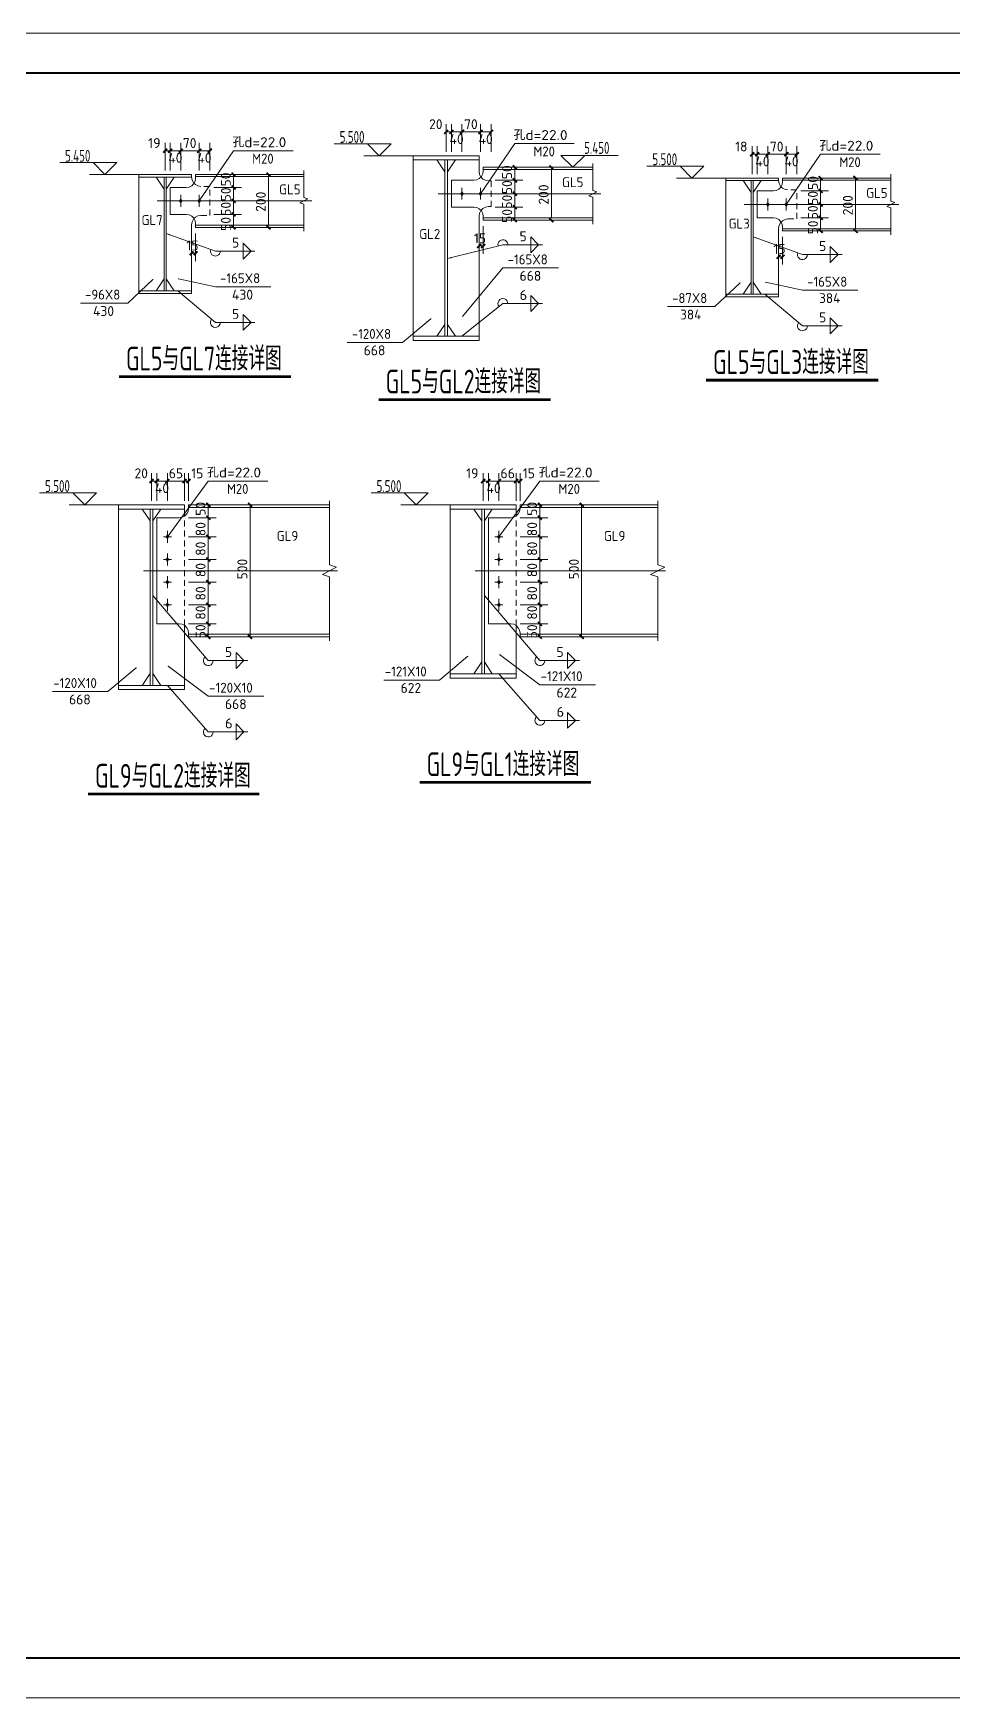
# Model space of a CAD drawing. Header units: millimetres. Extents: x 19781 to 898973, y -947928 to -267362.
# Drawn here: x 487798 to 510997, y -430549 to -388528 of the extents above; entities that cross this region are included whole.
import ezdxf
from ezdxf.enums import TextEntityAlignment as Align

# ---------------------------------------------------------------- set-up
doc = ezdxf.new("R2010")
doc.units = ezdxf.units.MM
doc.header["$LTSCALE"] = 100
doc.linetypes.add('2', pattern=[5, 1.5, -1, 1.5, -1])
doc.linetypes.add('3', pattern=[500, 300, -200])
for name, color, linetype, lineweight in [('10', 7, 'Continuous', 18), ('101', 253, 'Continuous', 18), ('BORDER', 7, 'Continuous', 18), ('PUB_DIM', 3, 'Continuous', 18), ('PUB_TEXT', 7, 'Continuous', 18), ('图名下划线', 7, 'Continuous', 18), ('尺寸标注', 253, 'Continuous', 18), ('梁构件', 1, 'Continuous', 18), ('楼板负筋文字', 7, 'Continuous', 18), ('焊缝标注', 253, 'Continuous', 18), ('螺栓孔标注', 253, 'Continuous', 18), ('钢板标注', 253, 'Continuous', 18)]:
    doc.layers.add(name, color=color, linetype=linetype, lineweight=lineweight)
doc.styles.get("Standard").update_dxf_attribs({"font": 'tssdeng.shx', "bigfont": 'hztxt.shx'})
doc.styles.add('TSSD_REIN', font='tssdeng.shx', dxfattribs={"width": 0.7, "bigfont": 'hztxt.shx'})

msp = doc.modelspace()

# ---------------------------------------------------------------- hatches: boundary and pattern name
at = {"layer": '10'}
for points in [[(491518.33, -392695.33), (491468.33, -392760.34), (491518.33, -392825.33), (491568.33, -392760.34)], [(491985, -392695.33), (491935, -392760.34), (491985, -392825.33), (492035, -392760.34)], [(498615, -392513), (498565, -392578), (498615, -392643), (498665, -392578)], [(499081.67, -392513), (499031.67, -392578), (499081.67, -392643), (499131.67, -392578)], [(506331.33, -392783.33), (506281.33, -392848.34), (506331.33, -392913.33), (506381.33, -392848.34)], [(506798, -392783.33), (506748, -392848.34), (506798, -392913.33), (506848, -392848.34)], [(491181, -401175.34), (491131, -401240.34), (491181, -401305.33), (491231, -401240.34)], [(499547, -401175.34), (499497, -401240.34), (499547, -401305.33), (499597, -401240.34)], [(491181, -401747.34), (491131, -401812.34), (491181, -401877.33), (491231, -401812.34)], [(499547, -401747.34), (499497, -401812.34), (499547, -401877.33), (499597, -401812.34)], [(491181, -402449.34), (491131, -402384.34), (491181, -402319.34), (491231, -402384.34)], [(499547, -402449.34), (499497, -402384.34), (499547, -402319.34), (499597, -402384.34)], [(491181, -403021.34), (491131, -402956.34), (491181, -402891.34), (491231, -402956.34)], [(499547, -403021.34), (499497, -402956.34), (499547, -402891.34), (499597, -402956.34)]]:
    msp.add_hatch(color=256, dxfattribs=at).paths.add_polyline_path(points, flags=0)
at = {"layer": '焊缝标注'}
for points in [[(491151.67, -393580.33), (491240.67, -393628.34), (491250.83, -393600.11)], [(505964.67, -393668.33), (506053.67, -393716.34), (506063.83, -393688.11)], [(498248.33, -394214.33), (498349.01, -394204.86), (498341.8, -394175.74)], [(491445, -395027), (491511.7, -395103.01), (491531.06, -395080.09)], [(506258, -395115), (506324.7, -395191.01), (506344.06, -395168.09)], [(498615, -396178.33), (498702.46, -396127.57), (498683.72, -396104.15)], [(490814.33, -402725), (490867.85, -402810.8), (490890.67, -402791.32)], [(499180.33, -402725), (499233.85, -402810.8), (499256.67, -402791.32)], [(491181, -404991.67), (491235.83, -405076.63), (491258.35, -405056.8)], [(499547, -404700.67), (499601.83, -404785.63), (499624.35, -404765.8)]]:
    msp.add_hatch(color=256, dxfattribs=at).paths.add_polyline_path(points, flags=0)

# ---------------------------------------------------------------- linework, layer by layer
at = {"layer": '10'}
for p, q in [((498615, -392428), (498615, -392728)), ((499081.67, -392428), (499081.67, -392728)), ((491618.33, -392760.34), (491418.33, -392760.34)), ((491518.33, -392610.34), (491518.33, -392910.34)), ((492085, -392760.34), (491885, -392760.34)), ((491985, -392610.34), (491985, -392910.34)), ((498715, -392578), (498515, -392578)), ((499181.67, -392578), (498981.67, -392578)), ((506431.33, -392848.34), (506231.33, -392848.34)), ((506331.33, -392698.34), (506331.33, -392998.34)), ((506898, -392848.34), (506698, -392848.34)), ((506798, -392698.34), (506798, -392998.34)), ((491281, -401240.34), (491081, -401240.34)), ((491181, -401090.34), (491181, -401390.34)), ((499647, -401240.34), (499447, -401240.34)), ((499547, -401090.34), (499547, -401390.34)), ((491181, -401662.34), (491181, -401962.34)), ((499547, -401662.34), (499547, -401962.34)), ((491281, -401812.34), (491081, -401812.34)), ((499647, -401812.34), (499447, -401812.34)), ((491281, -402384.34), (491081, -402384.34)), ((491181, -402534.34), (491181, -402234.34)), ((499647, -402384.34), (499447, -402384.34)), ((499547, -402534.34), (499547, -402234.34)), ((491281, -402956.34), (491081, -402956.34)), ((491181, -403106.34), (491181, -402806.34)), ((499647, -402956.34), (499447, -402956.34)), ((499547, -403106.34), (499547, -402806.34))]:
    msp.add_line(p, q, dxfattribs=at)
at = {"layer": '101'}
for p, q in [((494622.67, -392677), (494622.67, -391993.67)), ((501918.33, -392494.67), (501918.33, -391811.33)), ((509435.67, -392765), (509435.67, -392081.67)), ((494522.67, -392810.34), (494722.67, -392710.34)), ((494622.67, -392843.67), (494522.67, -392810.34)), ((494722.67, -392710.34), (494622.67, -392677)), ((494622.67, -393527), (494622.67, -392843.67)), ((501818.33, -392628), (502018.33, -392528)), ((501918.33, -392661.33), (501818.33, -392628)), ((502018.33, -392528), (501918.33, -392494.67)), ((501918.33, -393344.67), (501918.33, -392661.33)), ((509335.67, -392898.34), (509535.67, -392798.34)), ((509535.67, -392798.34), (509435.67, -392765)), ((509435.67, -392931.67), (509335.67, -392898.34)), ((509435.67, -393615), (509435.67, -392931.67)), ((495271.33, -401948.34), (495271.33, -400331.67)), ((503553.33, -401948.34), (503553.33, -400331.67)), ((495091.33, -402188.33), (495451.33, -402008.34)), ((495451.33, -402008.34), (495271.33, -401948.34)), ((503373.33, -402188.33), (503733.33, -402008.34)), ((503733.33, -402008.34), (503553.33, -401948.34)), ((495271.33, -402248.34), (495091.33, -402188.33)), ((495271.33, -403865), (495271.33, -402248.34)), ((503553.33, -402248.34), (503373.33, -402188.33)), ((503553.33, -403865), (503553.33, -402248.34))]:
    msp.add_line(p, q, dxfattribs=at)
at = {"layer": 'BORDER'}
msp.add_lwpolyline([(431826, -430549), (431826, -388528), (520970.55, -388528), (520970.55, -430549)], close=True, dxfattribs=at)
msp.add_lwpolyline([(434327.25, -429548.5, 50.03, 50.03, 0), (434327.25, -389528.5, 50.03, 50.03, 0), (519970.05, -389528.5, 50.03, 50.03, 0), (519970.05, -429548.5, 50.03, 50.03, 0)], format="xyseb", close=True, dxfattribs=at)
at = {"layer": 'PUB_DIM', "color": 3, "linetype": 'Continuous'}
for p, q in [((496828.71, -391318.09), (495388.67, -391318.09)), ((496228.23, -391318.09), (496528.47, -391618.33)), ((496528.47, -391618.33), (496828.71, -391318.09)), ((501112.76, -391611.09), (502552.8, -391611.09)), ((501413, -391911.33), (501112.76, -391611.09)), ((501713.24, -391611.09), (501413, -391911.33)), ((489905.37, -391793.43), (488465.34, -391793.43)), ((489304.89, -391793.43), (489605.13, -392093.67)), ((489605.13, -392093.67), (489905.37, -391793.43)), ((504718.37, -391881.43), (503278.34, -391881.43)), ((504117.89, -391881.43), (504418.13, -392181.67)), ((504418.13, -392181.67), (504718.37, -391881.43)), ((489394.71, -400131.43), (487954.67, -400131.43)), ((488794.23, -400131.43), (489094.47, -400431.67)), ((489094.47, -400431.67), (489394.71, -400131.43)), ((497760.71, -400131.43), (496320.67, -400131.43)), ((497160.23, -400131.43), (497460.47, -400431.67)), ((497460.47, -400431.67), (497760.71, -400131.43))]:
    msp.add_line(p, q, dxfattribs=at)
at = {"layer": 'PUB_TEXT', "color": 3, "linetype": 'Continuous'}
for p, q in [((496137.52, -391618.33), (497381.67, -391618.33)), ((489214.19, -392093.67), (490458.33, -392093.67)), ((504027.19, -392181.67), (505271.33, -392181.67)), ((488703.52, -400431.67), (489947.67, -400431.67)), ((497069.52, -400431.67), (498313.67, -400431.67))]:
    msp.add_line(p, q, dxfattribs=at)
at = {"layer": '图名下划线'}
for points in [[(489962.51, -397198.63, 70.12, 70.12, 0), (494304, -397198.63, 70.12, 70.12, 0)], [(504775.51, -397286.63, 70.12, 70.12, 0), (509117, -397286.63, 70.12, 70.12, 0)], [(496514.51, -397777.63, 70.12, 70.12, 0), (500856, -397777.63, 70.12, 70.12, 0)], [(497546.51, -407439.63, 70.12, 70.12, 0), (501867, -407439.63, 70.12, 70.12, 0)], [(489180.51, -407730.63, 70.12, 70.12, 0), (493501, -407730.63, 70.12, 70.12, 0)]]:
    msp.add_lwpolyline(points, format="xyseb", dxfattribs=at)
at = {"layer": '尺寸标注'}
for p, q in [((498215, -391518.33), (498215, -390818.33)), ((498215, -391018.33), (498348.33, -391018.33)), ((498348.33, -391518.33), (498348.33, -390818.33)), ((498348.33, -391518.33), (498348.33, -390818.33)), ((498348.33, -391018.33), (498615, -391018.33)), ((498615, -391518.33), (498615, -390818.33)), ((498615, -391518.33), (498615, -390818.33)), ((498615, -391018.33), (499081.67, -391018.33)), ((499081.67, -391518.33), (499081.67, -390818.33)), ((499081.67, -391518.33), (499081.67, -390818.33)), ((499081.67, -391018.33), (499348.33, -391018.33)), ((499348.33, -391518.33), (499348.33, -390818.33)), ((491125, -391993.67), (491125, -391293.67)), ((491125, -391493.67), (491251.67, -391493.67)), ((491251.67, -391993.67), (491251.67, -391293.67)), ((491251.67, -391993.67), (491251.67, -391293.67)), ((491251.67, -391493.67), (491518.33, -391493.67)), ((491518.33, -391993.67), (491518.33, -391293.67)), ((491518.33, -391993.67), (491518.33, -391293.67)), ((491518.33, -391493.67), (491985, -391493.67)), ((491985, -391993.67), (491985, -391293.67)), ((491985, -391993.67), (491985, -391293.67)), ((491985, -391493.67), (492251.67, -391493.67)), ((492251.67, -391993.67), (492251.67, -391293.67)), ((505938, -392081.67), (505938, -391381.67)), ((505938, -391581.67), (506064.67, -391581.67)), ((506064.67, -392081.67), (506064.67, -391381.67)), ((506064.67, -392081.67), (506064.67, -391381.67)), ((506064.67, -391581.67), (506331.33, -391581.67)), ((506331.33, -392081.67), (506331.33, -391381.67)), ((506331.33, -392081.67), (506331.33, -391381.67)), ((506331.33, -391581.67), (506798, -391581.67)), ((506798, -392081.67), (506798, -391381.67)), ((506798, -392081.67), (506798, -391381.67)), ((506798, -391581.67), (507064.67, -391581.67)), ((507064.67, -392081.67), (507064.67, -391381.67)), ((499448.33, -391911.33), (500148.33, -391911.33)), ((499948.33, -392238), (499948.33, -391911.33)), ((500370, -391911.33), (501070, -391911.33)), ((500870, -393191.33), (500870, -391911.33)), ((492351.67, -392093.67), (493051.67, -392093.67)), ((492351.67, -392420.33), (493051.67, -392420.33)), ((492351.67, -392420.33), (493051.67, -392420.33)), ((492851.67, -392420.33), (492851.67, -392093.67)), ((492851.67, -392760.34), (492851.67, -392420.33)), ((493233, -392093.67), (493933, -392093.67)), ((493733, -393373.67), (493733, -392093.67)), ((499448.33, -392238), (500148.33, -392238)), ((499448.33, -392238), (500148.33, -392238)), ((499948.33, -392578), (499948.33, -392238)), ((507164.67, -392181.67), (507864.67, -392181.67)), ((507664.67, -392508.33), (507664.67, -392181.67)), ((508046, -392181.67), (508746, -392181.67)), ((508546, -393461.67), (508546, -392181.67)), ((492351.67, -392760.34), (493051.67, -392760.34)), ((492351.67, -392760.34), (493051.67, -392760.34)), ((492851.67, -393427), (492851.67, -392760.34)), ((499448.33, -392578), (500148.33, -392578)), ((499448.33, -392578), (500148.33, -392578)), ((499948.33, -393244.67), (499948.33, -392578)), ((507164.67, -392508.33), (507864.67, -392508.33)), ((507164.67, -392508.33), (507864.67, -392508.33)), ((507164.67, -392848.34), (507864.67, -392848.34)), ((507164.67, -392848.34), (507864.67, -392848.34)), ((507664.67, -392848.34), (507664.67, -392508.33)), ((507664.67, -393515), (507664.67, -392848.34)), ((492351.67, -393100.33), (493051.67, -393100.33)), ((499448.33, -392918), (500148.33, -392918)), ((499448.33, -393244.67), (500148.33, -393244.67)), ((500370, -393244.67), (501070, -393244.67)), ((507164.67, -393188.33), (507864.67, -393188.33)), ((491791.67, -393580.33), (491791.67, -394280.33)), ((491891.67, -393580.33), (491891.67, -394280.33)), ((492351.67, -393427), (493051.67, -393427)), ((493233, -393427), (493933, -393427)), ((499048.33, -393398), (499048.33, -394098)), ((499148.33, -393398), (499148.33, -394098)), ((506604.67, -393668.33), (506604.67, -394368.33)), ((506704.67, -393668.33), (506704.67, -394368.33)), ((507164.67, -393515), (507864.67, -393515)), ((508046, -393515), (508746, -393515)), ((491791.67, -394080.33), (491891.67, -394080.33)), ((499048.33, -393898), (499148.33, -393898)), ((506604.67, -394168.33), (506704.67, -394168.33)), ((490781, -400331.67), (490781, -399631.67)), ((490781, -399831.67), (490914.33, -399831.67)), ((490914.33, -400331.67), (490914.33, -399631.67)), ((490914.33, -400331.67), (490914.33, -399631.67)), ((490914.33, -399831.67), (491181, -399831.67)), ((491181, -400331.67), (491181, -399631.67)), ((491181, -400331.67), (491181, -399631.67)), ((491181, -399831.67), (491614.33, -399831.67)), ((491614.33, -400331.67), (491614.33, -399631.67)), ((491614.33, -400331.67), (491614.33, -399631.67)), ((491614.33, -399831.67), (491714.33, -399831.67)), ((491714.33, -400331.67), (491714.33, -399631.67)), ((499147, -400331.67), (499147, -399631.67)), ((499147, -399831.67), (499280.33, -399831.67)), ((499280.33, -400331.67), (499280.33, -399631.67)), ((499280.33, -400331.67), (499280.33, -399631.67)), ((499280.33, -399831.67), (499547, -399831.67)), ((499547, -400331.67), (499547, -399631.67)), ((499547, -400331.67), (499547, -399631.67)), ((499547, -399831.67), (499980.33, -399831.67)), ((499980.33, -400331.67), (499980.33, -399631.67)), ((499980.33, -400331.67), (499980.33, -399631.67)), ((499980.33, -399831.67), (500080.33, -399831.67)), ((500080.33, -400331.67), (500080.33, -399631.67)), ((491714.33, -400431.67), (492414.33, -400431.67)), ((492214.33, -400758.34), (492214.33, -400431.67)), ((492767.33, -400431.67), (493467.33, -400431.67)), ((493267.33, -403765), (493267.33, -400431.67)), ((500080.33, -400431.67), (500780.33, -400431.67)), ((500580.33, -400758.34), (500580.33, -400431.67)), ((501133.33, -400431.67), (501833.33, -400431.67)), ((501633.33, -403765), (501633.33, -400431.67)), ((491714.33, -400758.34), (492414.33, -400758.34)), ((491714.33, -400758.34), (492414.33, -400758.34)), ((492214.33, -401331.67), (492214.33, -400758.34)), ((500080.33, -400758.34), (500780.33, -400758.34)), ((500080.33, -400758.34), (500780.33, -400758.34)), ((500580.33, -401331.67), (500580.33, -400758.34)), ((491714.33, -401240.34), (492414.33, -401240.34)), ((491714.33, -401240.34), (492414.33, -401240.34)), ((500080.33, -401240.34), (500780.33, -401240.34)), ((500080.33, -401240.34), (500780.33, -401240.34)), ((492214.33, -402098.34), (492214.33, -401331.67)), ((500580.33, -402098.34), (500580.33, -401331.67)), ((491714.33, -401812.34), (492414.33, -401812.34)), ((491714.33, -401812.34), (492414.33, -401812.34)), ((492214.33, -402865), (492214.33, -402098.34)), ((500080.33, -401812.34), (500780.33, -401812.34)), ((500080.33, -401812.34), (500780.33, -401812.34)), ((500580.33, -402865), (500580.33, -402098.34)), ((491714.33, -402384.34), (492414.33, -402384.34)), ((491714.33, -402384.34), (492414.33, -402384.34)), ((500080.33, -402384.34), (500780.33, -402384.34)), ((500080.33, -402384.34), (500780.33, -402384.34)), ((491714.33, -402956.34), (492414.33, -402956.34)), ((491714.33, -402956.34), (492414.33, -402956.34)), ((492214.33, -403765), (492214.33, -402865)), ((500080.33, -402956.34), (500780.33, -402956.34)), ((500080.33, -402956.34), (500780.33, -402956.34)), ((500580.33, -403765), (500580.33, -402865)), ((491714.33, -403438.33), (492414.33, -403438.33)), ((491714.33, -403765), (492414.33, -403765)), ((492767.33, -403765), (493467.33, -403765)), ((500080.33, -403438.33), (500780.33, -403438.33)), ((500080.33, -403765), (500780.33, -403765)), ((501133.33, -403765), (501833.33, -403765))]:
    msp.add_line(p, q, dxfattribs=at)
for points in [[(498165, -391068.33, 45, 45, 0), (498265, -390968.33, 45, 45, 0)], [(498298.33, -391068.33, 45, 45, 0), (498398.33, -390968.33, 45, 45, 0)], [(498298.33, -391068.33, 45, 45, 0), (498398.33, -390968.33, 45, 45, 0)], [(498565, -391068.33, 45, 45, 0), (498665, -390968.33, 45, 45, 0)], [(498565, -391068.33, 45, 45, 0), (498665, -390968.33, 45, 45, 0)], [(499031.67, -391068.33, 45, 45, 0), (499131.67, -390968.33, 45, 45, 0)], [(499031.67, -391068.33, 45, 45, 0), (499131.67, -390968.33, 45, 45, 0)], [(499298.33, -391068.33, 45, 45, 0), (499398.33, -390968.33, 45, 45, 0)], [(491075, -391543.67, 45, 45, 0), (491175, -391443.67, 45, 45, 0)], [(491201.67, -391543.67, 45, 45, 0), (491301.67, -391443.67, 45, 45, 0)], [(491201.67, -391543.67, 45, 45, 0), (491301.67, -391443.67, 45, 45, 0)], [(491468.33, -391543.67, 45, 45, 0), (491568.33, -391443.67, 45, 45, 0)], [(491468.33, -391543.67, 45, 45, 0), (491568.33, -391443.67, 45, 45, 0)], [(491935, -391543.67, 45, 45, 0), (492035, -391443.67, 45, 45, 0)], [(491935, -391543.67, 45, 45, 0), (492035, -391443.67, 45, 45, 0)], [(492201.67, -391543.67, 45, 45, 0), (492301.67, -391443.67, 45, 45, 0)], [(505888, -391631.67, 45, 45, 0), (505988, -391531.67, 45, 45, 0)], [(506014.67, -391631.67, 45, 45, 0), (506114.67, -391531.67, 45, 45, 0)], [(506014.67, -391631.67, 45, 45, 0), (506114.67, -391531.67, 45, 45, 0)], [(506281.33, -391631.67, 45, 45, 0), (506381.33, -391531.67, 45, 45, 0)], [(506281.33, -391631.67, 45, 45, 0), (506381.33, -391531.67, 45, 45, 0)], [(506748, -391631.67, 45, 45, 0), (506848, -391531.67, 45, 45, 0)], [(506748, -391631.67, 45, 45, 0), (506848, -391531.67, 45, 45, 0)], [(507014.67, -391631.67, 45, 45, 0), (507114.67, -391531.67, 45, 45, 0)], [(492801.67, -392043.67, 45, 45, 0), (492901.67, -392143.67, 45, 45, 0)], [(493683, -392043.67, 45, 45, 0), (493783, -392143.67, 45, 45, 0)], [(499898.33, -391861.33, 45, 45, 0), (499998.33, -391961.33, 45, 45, 0)], [(500820, -391861.33, 45, 45, 0), (500920, -391961.33, 45, 45, 0)], [(492801.67, -392370.33, 45, 45, 0), (492901.67, -392470.33, 45, 45, 0)], [(492801.67, -392370.33, 45, 45, 0), (492901.67, -392470.33, 45, 45, 0)], [(499898.33, -392188, 45, 45, 0), (499998.33, -392288, 45, 45, 0)], [(499898.33, -392188, 45, 45, 0), (499998.33, -392288, 45, 45, 0)], [(507614.67, -392131.67, 45, 45, 0), (507714.67, -392231.67, 45, 45, 0)], [(507614.67, -392458.33, 45, 45, 0), (507714.67, -392558.33, 45, 45, 0)], [(507614.67, -392458.33, 45, 45, 0), (507714.67, -392558.33, 45, 45, 0)], [(508496, -392131.67, 45, 45, 0), (508596, -392231.67, 45, 45, 0)], [(492801.67, -392710.34, 45, 45, 0), (492901.67, -392810.34, 45, 45, 0)], [(492801.67, -392710.34, 45, 45, 0), (492901.67, -392810.34, 45, 45, 0)], [(499898.33, -392528, 45, 45, 0), (499998.33, -392628, 45, 45, 0)], [(499898.33, -392528, 45, 45, 0), (499998.33, -392628, 45, 45, 0)], [(499898.33, -392868, 45, 45, 0), (499998.33, -392968, 45, 45, 0)], [(507614.67, -392798.34, 45, 45, 0), (507714.67, -392898.34, 45, 45, 0)], [(507614.67, -392798.34, 45, 45, 0), (507714.67, -392898.34, 45, 45, 0)], [(492801.67, -393050.33, 45, 45, 0), (492901.67, -393150.33, 45, 45, 0)], [(499898.33, -393194.67, 45, 45, 0), (499998.33, -393294.67, 45, 45, 0)], [(500820, -393194.67, 45, 45, 0), (500920, -393294.67, 45, 45, 0)], [(507614.67, -393138.33, 45, 45, 0), (507714.67, -393238.33, 45, 45, 0)], [(492801.67, -393377, 45, 45, 0), (492901.67, -393477, 45, 45, 0)], [(493683, -393377, 45, 45, 0), (493783, -393477, 45, 45, 0)], [(507614.67, -393465, 45, 45, 0), (507714.67, -393565, 45, 45, 0)], [(508496, -393465, 45, 45, 0), (508596, -393565, 45, 45, 0)], [(491741.67, -394130.33, 45, 45, 0), (491841.67, -394030.33, 45, 45, 0)], [(491841.67, -394130.33, 45, 45, 0), (491941.67, -394030.33, 45, 45, 0)], [(498998.33, -393948, 45, 45, 0), (499098.33, -393848, 45, 45, 0)], [(499098.33, -393948, 45, 45, 0), (499198.33, -393848, 45, 45, 0)], [(506554.67, -394218.33, 45, 45, 0), (506654.67, -394118.33, 45, 45, 0)], [(506654.67, -394218.33, 45, 45, 0), (506754.67, -394118.33, 45, 45, 0)], [(490731, -399881.67, 45, 45, 0), (490831, -399781.67, 45, 45, 0)], [(490864.33, -399881.67, 45, 45, 0), (490964.33, -399781.67, 45, 45, 0)], [(490864.33, -399881.67, 45, 45, 0), (490964.33, -399781.67, 45, 45, 0)], [(491131, -399881.67, 45, 45, 0), (491231, -399781.67, 45, 45, 0)], [(491131, -399881.67, 45, 45, 0), (491231, -399781.67, 45, 45, 0)], [(491564.33, -399881.67, 45, 45, 0), (491664.33, -399781.67, 45, 45, 0)], [(491564.33, -399881.67, 45, 45, 0), (491664.33, -399781.67, 45, 45, 0)], [(491664.33, -399881.67, 45, 45, 0), (491764.33, -399781.67, 45, 45, 0)], [(499097, -399881.67, 45, 45, 0), (499197, -399781.67, 45, 45, 0)], [(499230.33, -399881.67, 45, 45, 0), (499330.33, -399781.67, 45, 45, 0)], [(499230.33, -399881.67, 45, 45, 0), (499330.33, -399781.67, 45, 45, 0)], [(499497, -399881.67, 45, 45, 0), (499597, -399781.67, 45, 45, 0)], [(499497, -399881.67, 45, 45, 0), (499597, -399781.67, 45, 45, 0)], [(499930.33, -399881.67, 45, 45, 0), (500030.33, -399781.67, 45, 45, 0)], [(499930.33, -399881.67, 45, 45, 0), (500030.33, -399781.67, 45, 45, 0)], [(500030.33, -399881.67, 45, 45, 0), (500130.33, -399781.67, 45, 45, 0)], [(492164.33, -400381.67, 45, 45, 0), (492264.33, -400481.67, 45, 45, 0)], [(493217.33, -400381.67, 45, 45, 0), (493317.33, -400481.67, 45, 45, 0)], [(500530.33, -400381.67, 45, 45, 0), (500630.33, -400481.67, 45, 45, 0)], [(501583.33, -400381.67, 45, 45, 0), (501683.33, -400481.67, 45, 45, 0)], [(492164.33, -400708.34, 45, 45, 0), (492264.33, -400808.34, 45, 45, 0)], [(492164.33, -400708.34, 45, 45, 0), (492264.33, -400808.34, 45, 45, 0)], [(500530.33, -400708.34, 45, 45, 0), (500630.33, -400808.34, 45, 45, 0)], [(500530.33, -400708.34, 45, 45, 0), (500630.33, -400808.34, 45, 45, 0)], [(492164.33, -401190.34, 45, 45, 0), (492264.33, -401290.34, 45, 45, 0)], [(492164.33, -401190.34, 45, 45, 0), (492264.33, -401290.34, 45, 45, 0)], [(500530.33, -401190.34, 45, 45, 0), (500630.33, -401290.34, 45, 45, 0)], [(500530.33, -401190.34, 45, 45, 0), (500630.33, -401290.34, 45, 45, 0)], [(492164.33, -401762.34, 45, 45, 0), (492264.33, -401862.34, 45, 45, 0)], [(492164.33, -401762.34, 45, 45, 0), (492264.33, -401862.34, 45, 45, 0)], [(500530.33, -401762.34, 45, 45, 0), (500630.33, -401862.34, 45, 45, 0)], [(500530.33, -401762.34, 45, 45, 0), (500630.33, -401862.34, 45, 45, 0)], [(492164.33, -402334.34, 45, 45, 0), (492264.33, -402434.34, 45, 45, 0)], [(492164.33, -402334.34, 45, 45, 0), (492264.33, -402434.34, 45, 45, 0)], [(500530.33, -402334.34, 45, 45, 0), (500630.33, -402434.34, 45, 45, 0)], [(500530.33, -402334.34, 45, 45, 0), (500630.33, -402434.34, 45, 45, 0)], [(492164.33, -402906.34, 45, 45, 0), (492264.33, -403006.34, 45, 45, 0)], [(492164.33, -402906.34, 45, 45, 0), (492264.33, -403006.34, 45, 45, 0)], [(500530.33, -402906.34, 45, 45, 0), (500630.33, -403006.34, 45, 45, 0)], [(500530.33, -402906.34, 45, 45, 0), (500630.33, -403006.34, 45, 45, 0)], [(492164.33, -403388.33, 45, 45, 0), (492264.33, -403488.33, 45, 45, 0)], [(500530.33, -403388.33, 45, 45, 0), (500630.33, -403488.33, 45, 45, 0)], [(492164.33, -403715, 45, 45, 0), (492264.33, -403815, 45, 45, 0)], [(493217.33, -403715, 45, 45, 0), (493317.33, -403815, 45, 45, 0)], [(500530.33, -403715, 45, 45, 0), (500630.33, -403815, 45, 45, 0)], [(501583.33, -403715, 45, 45, 0), (501683.33, -403815, 45, 45, 0)]]:
    msp.add_lwpolyline(points, format="xyseb", dxfattribs=at)
at = {"layer": '梁构件', "color": 4}
for p, q in [((497381.67, -391725), (497381.67, -391618.33)), ((499048.33, -391618.33), (497381.67, -391618.33)), ((499048.33, -391725), (499048.33, -391618.33)), ((497381.67, -391725), (499048.33, -391725)), ((498181.67, -391725), (498181.67, -396178.33)), ((498248.33, -396178.33), (498248.33, -391725)), ((499136.91, -392076.77), (499148.33, -392004.67)), ((501918.33, -391911.33), (499148.33, -391911.33)), ((499148.33, -392004.67), (499148.33, -391911.33)), ((499148.33, -391964.67), (501918.33, -391964.67)), ((490458.33, -392160.34), (490458.33, -392093.67)), ((490458.33, -392093.67), (491791.67, -392093.67)), ((490458.33, -392160.34), (491791.67, -392160.34)), ((491098.33, -392160.34), (491098.33, -395027)), ((491151.67, -395027), (491151.67, -392160.34)), ((491251.67, -392420.33), (491658.33, -392420.33)), ((491251.67, -393100.33), (491251.67, -392420.33)), ((491658.33, -392420.33), (491730.44, -392408.92)), ((491730.44, -392408.92), (491795.48, -392375.77)), ((491791.67, -392160.34), (491791.67, -392093.67)), ((491795.48, -392375.77), (491847.1, -392324.15)), ((491847.1, -392324.15), (491880.25, -392259.1)), ((491880.25, -392259.1), (491891.67, -392187)), ((491891.67, -392093.67), (494622.67, -392093.67)), ((491891.67, -392187), (491891.67, -392093.67)), ((491891.67, -392147), (494622.67, -392147)), ((498348.33, -392238), (498915, -392238)), ((498348.33, -392918), (498348.33, -392238)), ((498915, -392238), (498987.1, -392226.58)), ((498987.1, -392226.58), (499052.15, -392193.44)), ((499052.15, -392193.44), (499103.77, -392141.81)), ((499103.77, -392141.81), (499136.91, -392076.77)), ((505271.33, -392248.34), (505271.33, -392181.67)), ((505271.33, -392181.67), (506604.67, -392181.67)), ((505271.33, -392248.34), (506604.67, -392248.34)), ((505911.33, -392248.34), (505911.33, -395115)), ((505964.67, -395115), (505964.67, -392248.34)), ((506543.44, -392496.92), (506608.48, -392463.77)), ((506604.67, -392248.34), (506604.67, -392181.67)), ((506608.48, -392463.77), (506660.1, -392412.15)), ((506660.1, -392412.15), (506693.25, -392347.1)), ((506693.25, -392347.1), (506704.67, -392275)), ((506704.67, -392181.67), (509435.67, -392181.67)), ((506704.67, -392275), (506704.67, -392181.67)), ((506704.67, -392235), (509435.67, -392235)), ((506064.67, -392508.33), (506471.33, -392508.33)), ((506064.67, -393188.33), (506064.67, -392508.33)), ((506471.33, -392508.33), (506543.44, -392496.92)), ((491658.33, -393100.33), (491251.67, -393100.33)), ((491730.44, -393111.75), (491658.33, -393100.33)), ((491795.48, -393144.9), (491730.44, -393111.75)), ((491847.1, -393196.52), (491795.48, -393144.9)), ((491880.25, -393261.56), (491847.1, -393196.52)), ((491891.67, -393333.67), (491880.25, -393261.56)), ((498915, -392918), (498348.33, -392918)), ((498987.1, -392929.42), (498915, -392918)), ((499052.15, -392962.56), (498987.1, -392929.42)), ((499103.77, -393014.18), (499052.15, -392962.56)), ((499136.91, -393079.23), (499103.77, -393014.18)), ((499148.33, -393151.34), (499136.91, -393079.23)), ((499148.33, -393244.67), (499148.33, -393151.34)), ((501918.33, -393191.33), (499148.33, -393191.33)), ((501918.33, -393244.67), (499148.33, -393244.67)), ((506471.33, -393188.33), (506064.67, -393188.33)), ((506543.44, -393199.75), (506471.33, -393188.33)), ((506608.48, -393232.9), (506543.44, -393199.75)), ((506660.1, -393284.52), (506608.48, -393232.9)), ((506693.25, -393349.56), (506660.1, -393284.52)), ((491891.67, -393427), (491891.67, -393333.67)), ((494622.67, -393373.67), (491891.67, -393373.67)), ((494622.67, -393427), (491891.67, -393427)), ((506704.67, -393421.67), (506693.25, -393349.56)), ((506704.67, -393515), (506704.67, -393421.67)), ((509435.67, -393461.67), (506704.67, -393461.67)), ((509435.67, -393515), (506704.67, -393515)), ((490458.33, -395093.67), (490458.33, -395027)), ((491791.67, -395027), (490458.33, -395027)), ((490458.33, -395093.67), (491791.67, -395093.67)), ((491791.67, -395093.67), (491791.67, -395027)), ((505271.33, -395181.67), (505271.33, -395115)), ((506604.67, -395115), (505271.33, -395115)), ((505271.33, -395181.67), (506604.67, -395181.67)), ((506604.67, -395181.67), (506604.67, -395115)), ((497381.67, -396285), (497381.67, -396178.33)), ((499048.33, -396178.33), (497381.67, -396178.33)), ((499048.33, -396285), (499048.33, -396178.33)), ((497381.67, -396285), (499048.33, -396285)), ((489947.67, -400538.33), (489947.67, -400431.67)), ((491614.33, -400431.67), (489947.67, -400431.67)), ((491614.33, -400538.33), (491614.33, -400431.67)), ((495271.33, -400431.67), (491714.33, -400431.67)), ((491714.33, -400525), (491714.33, -400431.67)), ((498313.67, -400538.33), (498313.67, -400431.67)), ((499980.33, -400431.67), (498313.67, -400431.67)), ((499980.33, -400538.33), (499980.33, -400431.67)), ((503553.33, -400431.67), (500080.33, -400431.67)), ((500080.33, -400525), (500080.33, -400431.67)), ((489947.67, -400538.33), (491614.33, -400538.33)), ((490747.67, -400538.33), (490747.67, -404991.67)), ((490814.33, -404991.67), (490814.33, -400538.33)), ((490914.33, -400758.34), (491481, -400758.34)), ((490914.33, -403438.33), (490914.33, -400758.34)), ((491481, -400758.34), (491553.1, -400746.92)), ((491553.1, -400746.92), (491618.15, -400713.77)), ((491618.15, -400713.77), (491669.77, -400662.15)), ((491669.77, -400662.15), (491702.91, -400597.1)), ((491702.91, -400597.1), (491714.33, -400525)), ((491714.33, -400498.34), (495271.33, -400498.34)), ((498313.67, -400538.33), (499980.33, -400538.33)), ((499113.67, -400538.33), (499113.67, -404700.67)), ((499180.33, -404700.67), (499180.33, -400538.33)), ((499280.33, -400758.34), (499847, -400758.34)), ((499280.33, -403438.33), (499280.33, -400758.34)), ((499847, -400758.34), (499919.1, -400746.92)), ((499919.1, -400746.92), (499984.15, -400713.77)), ((499984.15, -400713.77), (500035.77, -400662.15)), ((500035.77, -400662.15), (500068.91, -400597.1)), ((500068.91, -400597.1), (500080.33, -400525)), ((500080.33, -400498.34), (503553.33, -400498.34)), ((491481, -403438.33), (490914.33, -403438.33)), ((491553.1, -403449.75), (491481, -403438.33)), ((491618.15, -403482.9), (491553.1, -403449.75)), ((491669.77, -403534.52), (491618.15, -403482.9)), ((491702.91, -403599.56), (491669.77, -403534.52)), ((491714.33, -403671.67), (491702.91, -403599.56)), ((491714.33, -403765), (491714.33, -403671.67)), ((495271.33, -403698.34), (491714.33, -403698.34)), ((495271.33, -403765), (491714.33, -403765)), ((499847, -403438.33), (499280.33, -403438.33)), ((499919.1, -403449.75), (499847, -403438.33)), ((499984.15, -403482.9), (499919.1, -403449.75)), ((500035.77, -403534.52), (499984.15, -403482.9)), ((500068.91, -403599.56), (500035.77, -403534.52)), ((500080.33, -403671.67), (500068.91, -403599.56)), ((500080.33, -403765), (500080.33, -403671.67)), ((503553.33, -403698.34), (500080.33, -403698.34)), ((503553.33, -403765), (500080.33, -403765)), ((489947.67, -405098.34), (489947.67, -404991.67)), ((491614.33, -404991.67), (489947.67, -404991.67)), ((491614.33, -405098.34), (491614.33, -404991.67)), ((498313.67, -404807.34), (498313.67, -404700.67)), ((499980.33, -404700.67), (498313.67, -404700.67)), ((498313.67, -404807.34), (499980.33, -404807.34)), ((499980.33, -404807.34), (499980.33, -404700.67)), ((489947.67, -405098.34), (491614.33, -405098.34))]:
    msp.add_line(p, q, dxfattribs=at)
at = {"layer": '梁构件', "color": 3}
for p, q in [((497381.67, -391725), (497981.67, -391725)), ((497381.67, -396178.33), (497381.67, -391725)), ((497981.67, -391725), (498181.67, -392025)), ((498181.67, -392025), (498181.67, -395878.33)), ((498248.33, -392025), (498448.33, -391725)), ((498248.33, -395878.33), (498248.33, -392025)), ((498448.33, -391725), (499048.33, -391725)), ((499048.33, -391725), (499048.33, -392018)), ((499048.33, -392018), (499059.75, -392090.11)), ((490458.33, -392160.34), (490898.33, -392160.34)), ((490458.33, -395027), (490458.33, -392160.34)), ((490898.33, -392160.34), (491098.33, -392460.34)), ((491098.33, -392460.34), (491098.33, -394727)), ((491151.67, -392460.34), (491351.67, -392160.34)), ((491151.67, -394727), (491151.67, -392460.34)), ((491351.67, -392160.34), (491791.67, -392160.34)), ((491791.67, -392160.34), (491803.09, -392232.44)), ((491803.09, -392232.44), (491836.23, -392297.48)), ((491836.23, -392297.48), (491852.43, -392313.69)), ((499059.75, -392090.11), (499092.07, -392153.52)), ((505271.33, -392248.34), (505711.33, -392248.34)), ((505271.33, -395115), (505271.33, -392248.34)), ((505711.33, -392248.34), (505911.33, -392548.34)), ((505964.67, -392548.34), (506164.67, -392248.34)), ((506164.67, -392248.34), (506604.67, -392248.34)), ((506604.67, -392248.34), (506616.09, -392320.44)), ((506616.09, -392320.44), (506649.23, -392385.48)), ((506649.23, -392385.48), (506665.43, -392401.69)), ((505911.33, -392548.34), (505911.33, -394815)), ((505964.67, -394815), (505964.67, -392548.34)), ((491803.09, -393288.23), (491791.67, -393360.34)), ((491836.23, -393223.19), (491803.09, -393288.23)), ((491852.43, -393206.98), (491836.23, -393223.19)), ((499059.75, -393065.9), (499048.33, -393138)), ((499048.33, -393138), (499048.33, -396178.33)), ((499092.07, -393002.48), (499059.75, -393065.9)), ((506649.23, -393311.19), (506616.09, -393376.23)), ((506665.43, -393294.98), (506649.23, -393311.19)), ((491791.67, -393360.34), (491791.67, -395027)), ((506616.09, -393376.23), (506604.67, -393448.34)), ((506604.67, -393448.34), (506604.67, -395115)), ((491098.33, -394727), (490898.33, -395027)), ((491351.67, -395027), (491151.67, -394727)), ((505911.33, -394815), (505711.33, -395115)), ((506164.67, -395115), (505964.67, -394815)), ((490898.33, -395027), (490458.33, -395027)), ((491791.67, -395027), (491351.67, -395027)), ((505711.33, -395115), (505271.33, -395115)), ((506604.67, -395115), (506164.67, -395115)), ((497981.67, -396178.33), (497381.67, -396178.33)), ((498181.67, -395878.33), (497981.67, -396178.33)), ((498448.33, -396178.33), (498248.33, -395878.33)), ((499048.33, -396178.33), (498448.33, -396178.33)), ((489947.67, -400538.33), (490547.67, -400538.33)), ((489947.67, -404991.67), (489947.67, -400538.33)), ((490547.67, -400538.33), (490747.67, -400838.33)), ((490747.67, -400838.33), (490747.67, -404691.67)), ((490814.33, -400838.33), (491014.33, -400538.33)), ((490814.33, -404691.67), (490814.33, -400838.33)), ((491014.33, -400538.33), (491614.33, -400538.33)), ((491614.33, -400538.33), (491614.33, -400715.72)), ((498313.67, -400538.33), (498913.67, -400538.33)), ((498313.67, -404700.67), (498313.67, -400538.33)), ((498913.67, -400538.33), (499113.67, -400838.33)), ((499113.67, -400838.33), (499113.67, -404400.67)), ((499180.33, -400838.33), (499380.33, -400538.33)), ((499180.33, -404400.67), (499180.33, -400838.33)), ((499380.33, -400538.33), (499980.33, -400538.33)), ((499980.33, -400538.33), (499980.33, -400715.72)), ((491614.33, -403480.96), (491614.33, -404991.67)), ((499980.33, -403480.96), (499980.33, -404700.67)), ((499113.67, -404400.67), (498913.67, -404700.67)), ((499380.33, -404700.67), (499180.33, -404400.67)), ((490547.67, -404991.67), (489947.67, -404991.67)), ((490747.67, -404691.67), (490547.67, -404991.67)), ((491014.33, -404991.67), (490814.33, -404691.67)), ((491614.33, -404991.67), (491014.33, -404991.67)), ((498913.67, -404700.67), (498313.67, -404700.67)), ((499980.33, -404700.67), (499380.33, -404700.67))]:
    msp.add_line(p, q, dxfattribs=at)
at = {"layer": '梁构件', "color": 3, "linetype": '2'}
for p, q in [((491852.43, -392313.69), (491887.85, -392349.11)), ((491952.9, -392382.25), (491887.85, -392349.11)), ((492025, -392393.67), (491952.9, -392382.25)), ((492251.67, -392393.67), (492025, -392393.67)), ((492251.67, -393127), (492251.67, -392393.67)), ((499092.9, -392155.15), (499092.07, -392153.52)), ((499144.52, -392206.77), (499092.9, -392155.15)), ((499209.56, -392239.92), (499144.52, -392206.77)), ((499281.67, -392251.34), (499209.56, -392239.92)), ((499348.33, -392251.34), (499281.67, -392251.34)), ((499348.33, -392904.67), (499348.33, -392251.34)), ((506665.43, -392401.69), (506700.85, -392437.11)), ((506765.9, -392470.25), (506700.85, -392437.11)), ((506838, -392481.67), (506765.9, -392470.25)), ((507064.67, -392481.67), (506838, -392481.67)), ((507064.67, -393215), (507064.67, -392481.67)), ((491852.43, -393206.98), (491887.85, -393171.56)), ((491887.85, -393171.56), (491952.9, -393138.42)), ((491952.9, -393138.42), (492025, -393127)), ((492025, -393127), (492251.67, -393127)), ((499092.07, -393002.48), (499092.9, -393000.85)), ((499092.9, -393000.85), (499144.52, -392949.23)), ((499144.52, -392949.23), (499209.56, -392916.09)), ((499209.56, -392916.09), (499281.67, -392904.67)), ((499281.67, -392904.67), (499348.33, -392904.67)), ((506665.43, -393294.98), (506700.85, -393259.56)), ((506700.85, -393259.56), (506765.9, -393226.42)), ((506765.9, -393226.42), (506838, -393215)), ((506838, -393215), (507064.67, -393215)), ((491614.33, -403480.96), (491614.33, -400715.72)), ((499980.33, -403480.96), (499980.33, -400715.72))]:
    msp.add_line(p, q, dxfattribs=at)
at = {"layer": '梁构件', "color": 253, "linetype": '3'}
for p, q in [((490925, -392760.34), (494822.67, -392760.34)), ((498015, -392578), (502118.33, -392578)), ((505738, -392848.34), (509635.67, -392848.34)), ((490581, -402098.34), (495471.33, -402098.34)), ((498947, -402098.34), (503753.33, -402098.34))]:
    msp.add_line(p, q, dxfattribs=at)
at = {"layer": '焊缝标注'}
for p, q in [((491151.67, -393580.33), (492391.67, -394027)), ((500348.33, -393667.67), (500548.33, -393867.67)), ((500348.33, -393867.67), (500348.33, -393667.67)), ((505964.67, -393668.33), (507204.67, -394115)), ((492391.67, -394027), (493391.67, -394027)), ((493091.67, -393827), (493291.67, -394027)), ((493091.67, -394027), (493091.67, -393827)), ((493091.67, -394227), (493291.67, -394027)), ((493091.67, -394027), (493091.67, -394227)), ((498248.33, -394214.33), (499648.33, -393867.67)), ((499648.33, -393867.67), (500648.33, -393867.67)), ((500348.33, -394067.67), (500548.33, -393867.67)), ((500348.33, -393867.67), (500348.33, -394067.67)), ((507204.67, -394115), (508204.67, -394115)), ((507904.67, -393915), (508104.67, -394115)), ((507904.67, -394115), (507904.67, -393915)), ((507904.67, -394315), (508104.67, -394115)), ((507904.67, -394115), (507904.67, -394315)), ((491445, -395027), (492391.67, -395827)), ((498615, -396178.33), (499648.33, -395351.67)), ((499648.33, -395351.67), (500648.33, -395351.67)), ((500348.33, -395151.67), (500548.33, -395351.67)), ((500348.33, -395351.67), (500348.33, -395151.67)), ((500348.33, -395551.67), (500548.33, -395351.67)), ((500348.33, -395351.67), (500348.33, -395551.67)), ((506258, -395115), (507204.67, -395915)), ((492391.67, -395827), (493391.67, -395827)), ((493091.67, -395627), (493291.67, -395827)), ((493091.67, -395827), (493091.67, -395627)), ((493091.67, -396027), (493291.67, -395827)), ((493091.67, -395827), (493091.67, -396027)), ((507904.67, -395715), (508104.67, -395915)), ((507904.67, -395915), (507904.67, -395715)), ((507204.67, -395915), (508204.67, -395915)), ((507904.67, -396115), (508104.67, -395915)), ((507904.67, -395915), (507904.67, -396115)), ((490814.33, -402725), (492214.33, -404365)), ((499180.33, -402725), (500580.33, -404365)), ((492914.33, -404165), (493114.33, -404365)), ((492914.33, -404365), (492914.33, -404165)), ((501280.33, -404165), (501480.33, -404365)), ((501280.33, -404365), (501280.33, -404165)), ((492214.33, -404365), (493214.33, -404365)), ((492914.33, -404565), (493114.33, -404365)), ((492914.33, -404365), (492914.33, -404565)), ((500580.33, -404365), (501580.33, -404365)), ((501280.33, -404565), (501480.33, -404365)), ((501280.33, -404365), (501280.33, -404565)), ((491181, -404991.67), (492214.33, -406165)), ((499547, -404700.67), (500580.33, -405874)), ((500580.33, -405874), (501580.33, -405874)), ((501280.33, -405674), (501480.33, -405874)), ((501280.33, -405874), (501280.33, -405674)), ((501280.33, -406074), (501480.33, -405874)), ((501280.33, -405874), (501280.33, -406074)), ((492214.33, -406165), (493214.33, -406165)), ((492914.33, -405965), (493114.33, -406165)), ((492914.33, -406165), (492914.33, -405965)), ((492914.33, -406365), (493114.33, -406165)), ((492914.33, -406165), (492914.33, -406365))]:
    msp.add_line(p, q, dxfattribs=at)
for centre, start, end in [((492391.67, -394027), 160.190211, 0), ((499648.33, -393867.67), 0, 193.907781), ((507204.67, -394115), 160.190211, 0), ((499648.33, -395351.67), 0, 218.659811), ((492391.67, -395827), 139.799829, 0), ((507204.67, -395915), 139.799829, 0), ((492214.33, -404365), 130.485986, 360), ((500580.33, -404365), 130.485986, 360), ((500580.33, -405874), 131.369775, 0), ((492214.33, -406165), 131.369775, 360)]:
    msp.add_arc(centre, 125, start, end, dxfattribs=at)
at = {"layer": '螺栓孔标注'}
for p, q in [((491985, -392760.34), (492851.67, -391493.67)), ((492851.67, -391493.67), (494351.67, -391493.67)), ((499081.67, -392578), (499948.33, -391311.33)), ((499948.33, -391311.33), (501448.33, -391311.33)), ((506798, -392848.34), (507664.67, -391581.67)), ((507664.67, -391581.67), (509164.67, -391581.67)), ((491181, -401240.34), (492214.33, -399831.67)), ((492214.33, -399831.67), (493714.33, -399831.67)), ((499547, -401240.34), (500580.33, -399831.67)), ((500580.33, -399831.67), (502080.33, -399831.67))]:
    msp.add_line(p, q, dxfattribs=at)
for points in [[(491990, -392760.34, 10, 10, 1), (491980, -392760.34, 10, 10, 1)], [(499086.67, -392578, 10, 10, 1), (499076.67, -392578, 10, 10, 1)], [(506803, -392848.34, 10, 10, 1), (506793, -392848.34, 10, 10, 1)], [(491186, -401240.34, 10, 10, 1), (491176, -401240.34, 10, 10, 1)], [(499552, -401240.34, 10, 10, 1), (499542, -401240.34, 10, 10, 1)]]:
    msp.add_lwpolyline(points, format="xyseb", close=True, dxfattribs=at)
at = {"layer": '钢板标注'}
for p, q in [((498631.67, -395679.67), (499648.33, -394451.67)), ((499648.33, -394451.67), (501048.33, -394451.67)), ((490818.33, -394740.34), (490185, -395340.34)), ((491458.33, -394727), (492391.67, -394927)), ((492391.67, -394927), (493791.67, -394927)), ((505631.33, -394828.34), (504998, -395428.34)), ((506271.33, -394815), (507204.67, -395015)), ((490185, -395340.34), (488985, -395340.34)), ((507204.67, -395015), (508604.67, -395015)), ((497831.67, -395733), (497115, -396333)), ((504998, -395428.34), (503798, -395428.34)), ((497115, -396333), (495715, -396333)), ((499563.67, -404215.33), (500580.33, -404974)), ((490397.67, -404546.34), (489681, -405146.34)), ((491197.67, -404506.33), (492214.33, -405265)), ((498763.67, -404255.34), (498047, -404855.34)), ((498047, -404855.34), (496647, -404855.34)), ((500580.33, -404974), (501980.33, -404974)), ((489681, -405146.34), (488281, -405146.34)), ((492214.33, -405265), (493614.33, -405265))]:
    msp.add_line(p, q, dxfattribs=at)
for points in [[(490823.33, -394740.34, 10, 10, 1), (490813.33, -394740.34, 10, 10, 1)], [(491463.33, -394727, 10, 10, 1), (491453.33, -394727, 10, 10, 1)], [(505636.33, -394828.34, 10, 10, 1), (505626.33, -394828.34, 10, 10, 1)], [(506276.33, -394815, 10, 10, 1), (506266.33, -394815, 10, 10, 1)], [(497836.67, -395733, 10, 10, 1), (497826.67, -395733, 10, 10, 1)], [(498636.67, -395679.67, 10, 10, 1), (498626.67, -395679.67, 10, 10, 1)], [(499568.67, -404215.33, 10, 10, 1), (499558.67, -404215.33, 10, 10, 1)], [(490402.67, -404546.34, 10, 10, 1), (490392.67, -404546.34, 10, 10, 1)], [(491202.67, -404506.33, 10, 10, 1), (491192.67, -404506.33, 10, 10, 1)], [(498768.67, -404255.34, 10, 10, 1), (498758.67, -404255.34, 10, 10, 1)]]:
    msp.add_lwpolyline(points, format="xyseb", close=True, dxfattribs=at)

# ---------------------------------------------------------------- texts
at = {"layer": 'PUB_DIM', "color": 2, "linetype": 'Continuous', "style": 'TSSD_REIN', "width": 0.7}
for s, p in [('5.500', (495841.79, -391145.9)), ('5.450', (488918.45, -391621.24)), ('5.450', (502016.25, -391421.57)), ('5.500', (503731.45, -391709.24)), ('5.500', (488407.79, -399959.24)), ('5.500', (496773.79, -399959.24))]:
    msp.add_text(s, height=300.24, dxfattribs=at).set_placement(p, align=Align.MIDDLE_CENTER)
at = {"layer": '尺寸标注'}
for s, width, p in [('20', 1.04, (497785, -390948.33)), ('70', 1.04, (498668.33, -390948.33)), ('19', 1.07152, (490695, -391423.67)), ('70', 1.04, (491571.67, -391423.67)), ('40', 1.04, (498301.67, -391323.33)), ('40', 1.04, (499035, -391323.33)), ('40', 1.04, (491205, -391798.67)), ('40', 1.04, (491938.33, -391798.67)), ('18', 1.04, (505508, -391511.67)), ('70', 1.04, (506384.67, -391511.67)), ('40', 1.04, (506018, -391886.67)), ('40', 1.04, (506751.33, -391886.67)), ('15', 1.04, (498918.33, -393828)), ('15', 1.04, (491661.67, -394010.34)), ('15', 1.04, (506474.67, -394098.34)), ('20', 1.04, (490351, -399761.67)), ('65', 1.04, (491217.67, -399761.67)), ('15', 1.04, (491784.33, -399761.67)), ('19', 1.07151, (498717, -399761.67)), ('66', 1.07152, (499583.67, -399761.67)), ('15', 1.04, (500150.33, -399761.67)), ('40', 1.04, (490867.67, -400136.67)), ('40', 1.04, (499233.67, -400136.67))]:
    msp.add_text(s, height=250, dxfattribs=dict(at, width=width)).set_placement(p)
for s, width, p in [('50', 1.04001, (499878.33, -392211)), ('50', 1.04001, (492781.67, -392393.33)), ('50', 1.04001, (492781.67, -392770.33)), ('50', 1.04001, (499878.33, -392588)), ('200', 1.04, (500800, -392853)), ('50', 1.04001, (507594.67, -392481.33)), ('50', 1.04001, (492781.67, -393134.33)), ('200', 1.04, (493663, -393035.33)), ('50', 1.04001, (499878.33, -392955)), ('50', 1.04001, (507594.67, -392858.33)), ('50', 1.04001, (507594.67, -393222.33)), ('200', 1.04, (508476, -393123.33)), ('50', 1.04001, (492781.67, -393516.33)), ('50', 1.04001, (499878.33, -393313)), ('50', 1.04001, (507594.67, -393604.33)), ('50', 1.04001, (492144.33, -400709)), ('50', 1.04001, (500510.33, -400709)), ('80', 1.04001, (492144.33, -401225)), ('80', 1.04001, (500510.33, -401225)), ('80', 1.04001, (492144.33, -401719.67)), ('80', 1.04001, (500510.33, -401719.67)), ('80', 1.04001, (492144.33, -402258.67)), ('500', 1.04, (493197.33, -402315.67)), ('80', 1.04001, (500510.33, -402258.67)), ('500', 1.04, (501563.33, -402315.67)), ('80', 1.04001, (492144.33, -402847.67)), ('80', 1.04001, (500510.33, -402847.67)), ('80', 1.04001, (492144.33, -403331.67)), ('80', 1.04001, (500510.33, -403331.67)), ('50', 1.04001, (492144.33, -403801)), ('50', 1.04001, (500510.33, -403801))]:
    msp.add_text(s, height=250, rotation=90, dxfattribs=dict(at, width=width)).set_placement(p)
at = {"layer": '楼板负筋文字', "style": 'TSSD_REIN', "width": 0.7}
for s, p in [('GL5与GL7连接详图', (490137.19, -397041.41)), ('GL5与GL3连接详图', (504950.19, -397129.41)), ('GL5与GL2连接详图', (496689.19, -397620.41)), ('GL9与GL1连接详图', (497721.19, -407282.41)), ('GL9与GL2连接详图', (489355.19, -407573.41))]:
    msp.add_text(s, height=600, dxfattribs=at).set_placement(p)
at = {"layer": '焊缝标注'}
for s, width, p in [('5', 1.04, (492811.67, -393937)), ('5', 1.04, (500068.33, -393777.67)), ('5', 1.04, (507624.67, -394025)), ('6', 1.12, (500068.33, -395261.67)), ('5', 1.04, (492811.67, -395737)), ('5', 1.04, (507624.67, -395825)), ('5', 1.04, (492634.33, -404275)), ('5', 1.04, (501000.33, -404275)), ('6', 1.12, (492634.33, -406075)), ('6', 1.12, (501000.33, -405784))]:
    msp.add_text(s, height=250, dxfattribs=dict(at, width=width)).set_placement(p)
at = {"layer": '螺栓孔标注'}
for s, width, p in [('孔d=22.0', 1.18637, (492821.67, -391403.67)), ('孔d=22.0', 1.18637, (499918.33, -391221.33)), ('M20', 0.968276, (493321.67, -391818.67)), ('M20', 0.968275, (500418.33, -391636.33)), ('孔d=22.0', 1.18637, (507634.67, -391491.67)), ('M20', 0.968276, (508134.67, -391906.67)), ('孔d=22.0', 1.18637, (492184.33, -399741.67)), ('孔d=22.0', 1.18637, (500550.33, -399741.67)), ('M20', 0.968275, (492684.33, -400156.67)), ('M20', 0.968275, (501050.33, -400156.67))]:
    msp.add_text(s, height=250, dxfattribs=dict(at, width=width)).set_placement(p)
at = {"layer": '钢板标注'}
for s, width, p in [('GL5', 0.988, (494000.33, -392595)), ('GL5', 0.988, (501137.33, -392412.66)), ('GL5', 0.988, (508813.33, -392683)), ('GL7', 0.988, (490528.33, -393369)), ('GL3', 0.988, (505341.33, -393457)), ('GL2', 0.988, (497535.33, -393720)), ('-165X8', 0.988, (499768.33, -394361.67)), ('668', 1.04, (500068.33, -394776.67)), ('-165X8', 0.988, (492511.67, -394837)), ('-165X8', 0.988, (507324.67, -394925)), ('-96X8', 0.9776, (489105, -395250.33)), ('430', 1.04, (489305, -395665.34)), ('430', 1.04, (492811.67, -395252)), ('-87X8', 0.9776, (503918, -395338.33)), ('384', 1.02109, (507624.67, -395340)), ('384', 1.02109, (504118, -395753.34)), ('-120X8', 0.988, (495835, -396243)), ('668', 1.04, (496135, -396658)), ('GL9', 0.988, (493939.33, -401343)), ('GL9', 0.988, (502194.33, -401343)), ('-121X10', 0.995429, (496667, -404765.33)), ('-121X10', 0.995429, (500600.33, -404884)), ('-120X10', 0.995429, (488301, -405056.33)), ('-120X10', 0.995429, (492234.33, -405175)), ('622', 1.04, (497067, -405180.34)), ('622', 1.04, (501000.33, -405299)), ('668', 1.04, (488701, -405471.34)), ('668', 1.04, (492634.33, -405590))]:
    msp.add_text(s, height=250, dxfattribs=dict(at, width=width)).set_placement(p)

doc.saveas('drawing.dxf')
